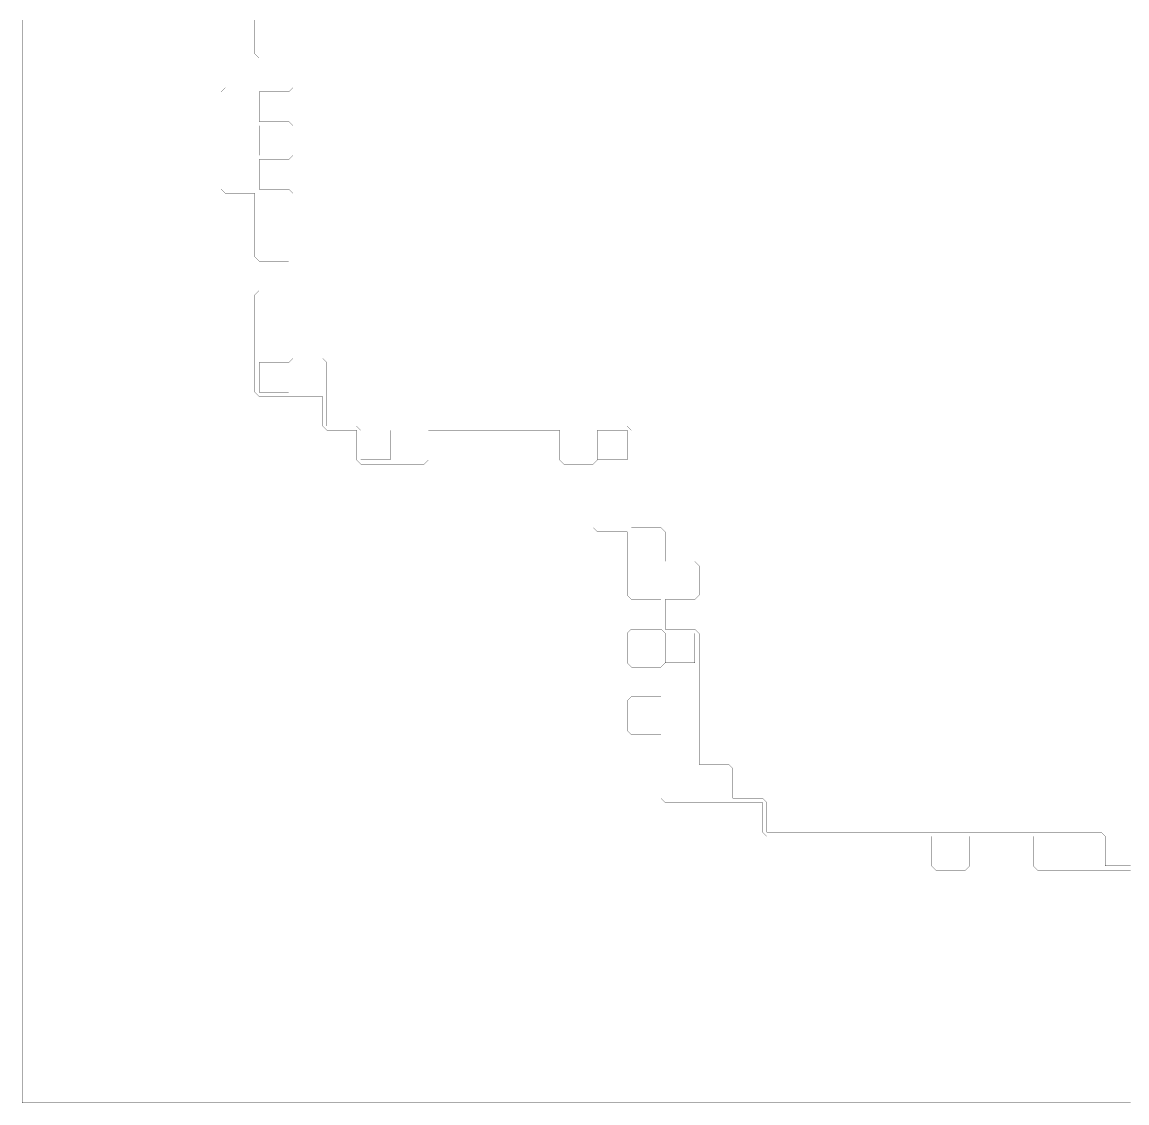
# Model space of a CAD drawing. Header units: metres. Extents: x 0 to 4990, y -4990 to 0.
# Drawn here: x 0 to 2550, y -4990 to -2495 of the extents above; entities that cross this region are included whole.
import ezdxf

# ---------------------------------------------------------------- set-up
doc = ezdxf.new("R2010")
doc.units = ezdxf.units.M
doc.layers.add('conductor', color=1, linetype='Continuous')
doc.layers.add('substrate', color=5, linetype='Continuous')

msp = doc.modelspace()

# ---------------------------------------------------------------- linework, layer by layer
at = {"layer": 'conductor', "const_width": 0.5}
msp.add_lwpolyline([(625, -2490.234375), (625, -2500), (625, -2509.765625), (625, -2519.53125), (625, -2529.296875), (625, -2539.0625), (625, -2548.828125), (625, -2558.59375), (625, -2568.359375), (625, -2578.125), (625, -2587.890625), (625, -2597.65625), (625, -2607.421875), (625, -2617.1875), (625, -2626.953125), (625, -2636.71875), (625, -2646.484375), (615.234375, -2656.25), (605.46875, -2656.25), (595.703125, -2656.25), (585.9375, -2656.25), (576.171875, -2656.25), (566.40625, -2656.25), (556.640625, -2656.25), (546.875, -2656.25), (546.875, -2666.015625), (546.875, -2675.78125), (546.875, -2685.546875), (546.875, -2695.3125), (546.875, -2705.078125), (546.875, -2714.84375), (546.875, -2724.609375), (556.640625, -2724.609375), (566.40625, -2724.609375), (576.171875, -2724.609375), (585.9375, -2724.609375), (595.703125, -2724.609375), (605.46875, -2724.609375), (615.234375, -2724.609375), (625, -2734.375), (625, -2744.140625), (625, -2753.90625), (625, -2763.671875), (625, -2773.4375), (625, -2783.203125), (625, -2792.96875), (625, -2802.734375), (615.234375, -2812.5), (605.46875, -2812.5), (595.703125, -2812.5), (585.9375, -2812.5), (576.171875, -2812.5), (566.40625, -2812.5), (556.640625, -2812.5), (546.875, -2812.5), (546.875, -2822.265625), (546.875, -2832.03125), (546.875, -2841.796875), (546.875, -2851.5625), (546.875, -2861.328125), (546.875, -2871.09375), (546.875, -2880.859375), (556.640625, -2880.859375), (566.40625, -2880.859375), (576.171875, -2880.859375), (585.9375, -2880.859375), (595.703125, -2880.859375), (605.46875, -2880.859375), (615.234375, -2880.859375), (625, -2890.625), (625, -2900.390625), (625, -2910.15625), (625, -2919.921875), (625, -2929.6875), (625, -2939.453125), (625, -2949.21875), (625, -2958.984375), (625, -2968.75), (625, -2978.515625), (625, -2988.28125), (625, -2998.046875), (625, -3007.8125), (625, -3017.578125), (625, -3027.34375), (625, -3037.109375), (625, -3046.875), (625, -3056.640625), (625, -3066.40625), (625, -3076.171875), (625, -3085.9375), (625, -3095.703125), (625, -3105.46875), (625, -3115.234375), (625, -3125), (625, -3134.765625), (625, -3144.53125), (625, -3154.296875), (625, -3164.0625), (625, -3173.828125), (625, -3183.59375), (625, -3193.359375), (625, -3203.125), (625, -3212.890625), (625, -3222.65625), (625, -3232.421875), (625, -3242.1875), (625, -3251.953125), (625, -3261.71875), (625, -3271.484375), (615.234375, -3281.25), (605.46875, -3281.25), (595.703125, -3281.25), (585.9375, -3281.25), (576.171875, -3281.25), (566.40625, -3281.25), (556.640625, -3281.25), (546.875, -3281.25), (546.875, -3291.015625), (546.875, -3300.78125), (546.875, -3310.546875), (546.875, -3320.3125), (546.875, -3330.078125), (546.875, -3339.84375), (546.875, -3349.609375), (556.640625, -3349.609375), (566.40625, -3349.609375), (576.171875, -3349.609375), (585.9375, -3349.609375), (595.703125, -3349.609375), (605.46875, -3349.609375), (615.234375, -3349.609375), (615.234375, -3339.84375), (615.234375, -3330.078125), (615.234375, -3320.3125), (615.234375, -3310.546875), (615.234375, -3300.78125), (615.234375, -3291.015625), (615.234375, -3281.25), (625, -3271.484375), (634.765625, -3271.484375), (644.53125, -3271.484375), (654.296875, -3271.484375), (664.0625, -3271.484375), (673.828125, -3271.484375), (683.59375, -3271.484375), (693.359375, -3271.484375), (703.125, -3281.25), (703.125, -3291.015625), (703.125, -3300.78125), (703.125, -3310.546875), (703.125, -3320.3125), (703.125, -3330.078125), (703.125, -3339.84375), (703.125, -3349.609375), (703.125, -3359.375), (703.125, -3369.140625), (703.125, -3378.90625), (703.125, -3388.671875), (703.125, -3398.4375), (703.125, -3408.203125), (703.125, -3417.96875), (703.125, -3427.734375), (712.890625, -3427.734375), (722.65625, -3427.734375), (732.421875, -3427.734375), (742.1875, -3427.734375), (751.953125, -3427.734375), (761.71875, -3427.734375), (771.484375, -3427.734375), (781.25, -3437.5), (781.25, -3447.265625), (781.25, -3457.03125), (781.25, -3466.796875), (781.25, -3476.5625), (781.25, -3486.328125), (781.25, -3496.09375), (781.25, -3505.859375), (791.015625, -3505.859375), (800.78125, -3505.859375), (810.546875, -3505.859375), (820.3125, -3505.859375), (830.078125, -3505.859375), (839.84375, -3505.859375), (849.609375, -3505.859375), (849.609375, -3496.09375), (849.609375, -3486.328125), (849.609375, -3476.5625), (849.609375, -3466.796875), (849.609375, -3457.03125), (849.609375, -3447.265625), (849.609375, -3437.5), (859.375, -3427.734375), (869.140625, -3427.734375), (878.90625, -3427.734375), (888.671875, -3427.734375), (898.4375, -3427.734375), (908.203125, -3427.734375), (917.96875, -3427.734375), (927.734375, -3427.734375), (937.5, -3427.734375), (947.265625, -3427.734375), (957.03125, -3427.734375), (966.796875, -3427.734375), (976.5625, -3427.734375), (986.328125, -3427.734375), (996.09375, -3427.734375), (1005.859375, -3427.734375), (1015.625, -3427.734375), (1025.390625, -3427.734375), (1035.15625, -3427.734375), (1044.921875, -3427.734375), (1054.6875, -3427.734375), (1064.453125, -3427.734375), (1074.21875, -3427.734375), (1083.984375, -3427.734375), (1093.75, -3427.734375), (1103.515625, -3427.734375), (1113.28125, -3427.734375), (1123.046875, -3427.734375), (1132.8125, -3427.734375), (1142.578125, -3427.734375), (1152.34375, -3427.734375), (1162.109375, -3427.734375), (1171.875, -3427.734375), (1181.640625, -3427.734375), (1191.40625, -3427.734375), (1201.171875, -3427.734375), (1210.9375, -3427.734375), (1220.703125, -3427.734375), (1230.46875, -3427.734375), (1240.234375, -3427.734375), (1250, -3427.734375), (1259.765625, -3427.734375), (1269.53125, -3427.734375), (1279.296875, -3427.734375), (1289.0625, -3427.734375), (1298.828125, -3427.734375), (1308.59375, -3427.734375), (1318.359375, -3427.734375), (1328.125, -3427.734375), (1337.890625, -3427.734375), (1347.65625, -3427.734375), (1357.421875, -3427.734375), (1367.1875, -3427.734375), (1376.953125, -3427.734375), (1386.71875, -3427.734375), (1396.484375, -3427.734375), (1406.25, -3437.5), (1406.25, -3447.265625), (1406.25, -3457.03125), (1406.25, -3466.796875), (1406.25, -3476.5625), (1406.25, -3486.328125), (1406.25, -3496.09375), (1406.25, -3505.859375), (1406.25, -3515.625), (1406.25, -3525.390625), (1406.25, -3535.15625), (1406.25, -3544.921875), (1406.25, -3554.6875), (1406.25, -3564.453125), (1406.25, -3574.21875), (1406.25, -3583.984375), (1406.25, -3593.75), (1406.25, -3603.515625), (1406.25, -3613.28125), (1406.25, -3623.046875), (1406.25, -3632.8125), (1406.25, -3642.578125), (1406.25, -3652.34375), (1406.25, -3662.109375), (1416.015625, -3662.109375), (1425.78125, -3662.109375), (1435.546875, -3662.109375), (1445.3125, -3662.109375), (1455.078125, -3662.109375), (1464.84375, -3662.109375), (1474.609375, -3662.109375), (1484.375, -3671.875), (1484.375, -3681.640625), (1484.375, -3691.40625), (1484.375, -3701.171875), (1484.375, -3710.9375), (1484.375, -3720.703125), (1484.375, -3730.46875), (1484.375, -3740.234375), (1494.140625, -3740.234375), (1503.90625, -3740.234375), (1513.671875, -3740.234375), (1523.4375, -3740.234375), (1533.203125, -3740.234375), (1542.96875, -3740.234375), (1552.734375, -3740.234375), (1562.5, -3750), (1562.5, -3759.765625), (1562.5, -3769.53125), (1562.5, -3779.296875), (1562.5, -3789.0625), (1562.5, -3798.828125), (1562.5, -3808.59375), (1562.5, -3818.359375), (1552.734375, -3828.125), (1542.96875, -3828.125), (1533.203125, -3828.125), (1523.4375, -3828.125), (1513.671875, -3828.125), (1503.90625, -3828.125), (1494.140625, -3828.125), (1484.375, -3828.125), (1484.375, -3837.890625), (1484.375, -3847.65625), (1484.375, -3857.421875), (1484.375, -3867.1875), (1484.375, -3876.953125), (1484.375, -3886.71875), (1484.375, -3896.484375), (1494.140625, -3896.484375), (1503.90625, -3896.484375), (1513.671875, -3896.484375), (1523.4375, -3896.484375), (1533.203125, -3896.484375), (1542.96875, -3896.484375), (1552.734375, -3896.484375), (1562.5, -3906.25), (1562.5, -3916.015625), (1562.5, -3925.78125), (1562.5, -3935.546875), (1562.5, -3945.3125), (1562.5, -3955.078125), (1562.5, -3964.84375), (1562.5, -3974.609375), (1562.5, -3984.375), (1562.5, -3994.140625), (1562.5, -4003.90625), (1562.5, -4013.671875), (1562.5, -4023.4375), (1562.5, -4033.203125), (1562.5, -4042.96875), (1562.5, -4052.734375), (1562.5, -4062.5), (1562.5, -4072.265625), (1562.5, -4082.03125), (1562.5, -4091.796875), (1562.5, -4101.5625), (1562.5, -4111.328125), (1562.5, -4121.09375), (1562.5, -4130.859375), (1562.5, -4140.625), (1562.5, -4150.390625), (1562.5, -4160.15625), (1562.5, -4169.921875), (1562.5, -4179.6875), (1562.5, -4189.453125), (1562.5, -4199.21875), (1562.5, -4208.984375), (1572.265625, -4208.984375), (1582.03125, -4208.984375), (1591.796875, -4208.984375), (1601.5625, -4208.984375), (1611.328125, -4208.984375), (1621.09375, -4208.984375), (1630.859375, -4208.984375), (1640.625, -4218.75), (1640.625, -4228.515625), (1640.625, -4238.28125), (1640.625, -4248.046875), (1640.625, -4257.8125), (1640.625, -4267.578125), (1640.625, -4277.34375), (1640.625, -4287.109375), (1650.390625, -4287.109375), (1660.15625, -4287.109375), (1669.921875, -4287.109375), (1679.6875, -4287.109375), (1689.453125, -4287.109375), (1699.21875, -4287.109375), (1708.984375, -4287.109375), (1718.75, -4296.875), (1718.75, -4306.640625), (1718.75, -4316.40625), (1718.75, -4326.171875), (1718.75, -4335.9375), (1718.75, -4345.703125), (1718.75, -4355.46875), (1718.75, -4365.234375), (1728.515625, -4365.234375), (1738.28125, -4365.234375), (1748.046875, -4365.234375), (1757.8125, -4365.234375), (1767.578125, -4365.234375), (1777.34375, -4365.234375), (1787.109375, -4365.234375), (1796.875, -4365.234375), (1806.640625, -4365.234375), (1816.40625, -4365.234375), (1826.171875, -4365.234375), (1835.9375, -4365.234375), (1845.703125, -4365.234375), (1855.46875, -4365.234375), (1865.234375, -4365.234375), (1875, -4365.234375), (1884.765625, -4365.234375), (1894.53125, -4365.234375), (1904.296875, -4365.234375), (1914.0625, -4365.234375), (1923.828125, -4365.234375), (1933.59375, -4365.234375), (1943.359375, -4365.234375), (1953.125, -4365.234375), (1962.890625, -4365.234375), (1972.65625, -4365.234375), (1982.421875, -4365.234375), (1992.1875, -4365.234375), (2001.953125, -4365.234375), (2011.71875, -4365.234375), (2021.484375, -4365.234375), (2031.25, -4365.234375), (2041.015625, -4365.234375), (2050.78125, -4365.234375), (2060.546875, -4365.234375), (2070.3125, -4365.234375), (2080.078125, -4365.234375), (2089.84375, -4365.234375), (2099.609375, -4365.234375), (2109.375, -4365.234375), (2119.140625, -4365.234375), (2128.90625, -4365.234375), (2138.671875, -4365.234375), (2148.4375, -4365.234375), (2158.203125, -4365.234375), (2167.96875, -4365.234375), (2177.734375, -4365.234375), (2187.5, -4365.234375), (2197.265625, -4365.234375), (2207.03125, -4365.234375), (2216.796875, -4365.234375), (2226.5625, -4365.234375), (2236.328125, -4365.234375), (2246.09375, -4365.234375), (2255.859375, -4365.234375), (2265.625, -4365.234375), (2275.390625, -4365.234375), (2285.15625, -4365.234375), (2294.921875, -4365.234375), (2304.6875, -4365.234375), (2314.453125, -4365.234375), (2324.21875, -4365.234375), (2333.984375, -4365.234375), (2343.75, -4365.234375), (2353.515625, -4365.234375), (2363.28125, -4365.234375), (2373.046875, -4365.234375), (2382.8125, -4365.234375), (2392.578125, -4365.234375), (2402.34375, -4365.234375), (2412.109375, -4365.234375), (2421.875, -4365.234375), (2431.640625, -4365.234375), (2441.40625, -4365.234375), (2451.171875, -4365.234375), (2460.9375, -4365.234375), (2470.703125, -4365.234375), (2480.46875, -4365.234375), (2490.234375, -4365.234375), (2500, -4375), (2500, -4384.765625), (2500, -4394.53125), (2500, -4404.296875), (2500, -4414.0625), (2500, -4423.828125), (2500, -4433.59375), (2500, -4443.359375), (2509.765625, -4443.359375), (2519.53125, -4443.359375), (2529.296875, -4443.359375), (2539.0625, -4443.359375), (2548.828125, -4443.359375), (2558.59375, -4443.359375)], dxfattribs=at)
at = {"layer": 'substrate', "const_width": 0.5}
for points in [[(0, -2490.234375), (0, -2500), (0, -2509.765625), (0, -2519.53125), (0, -2529.296875), (0, -2539.0625), (0, -2548.828125), (0, -2558.59375), (0, -2568.359375), (0, -2578.125), (0, -2587.890625), (0, -2597.65625), (0, -2607.421875), (0, -2617.1875), (0, -2626.953125), (0, -2636.71875), (0, -2646.484375), (0, -2656.25), (0, -2666.015625), (0, -2675.78125), (0, -2685.546875), (0, -2695.3125), (0, -2705.078125), (0, -2714.84375), (0, -2724.609375), (0, -2734.375), (0, -2744.140625), (0, -2753.90625), (0, -2763.671875), (0, -2773.4375), (0, -2783.203125), (0, -2792.96875), (0, -2802.734375), (0, -2812.5), (0, -2822.265625), (0, -2832.03125), (0, -2841.796875), (0, -2851.5625), (0, -2861.328125), (0, -2871.09375), (0, -2880.859375), (0, -2890.625), (0, -2900.390625), (0, -2910.15625), (0, -2919.921875), (0, -2929.6875), (0, -2939.453125), (0, -2949.21875), (0, -2958.984375), (0, -2968.75), (0, -2978.515625), (0, -2988.28125), (0, -2998.046875), (0, -3007.8125), (0, -3017.578125), (0, -3027.34375), (0, -3037.109375), (0, -3046.875), (0, -3056.640625), (0, -3066.40625), (0, -3076.171875), (0, -3085.9375), (0, -3095.703125), (0, -3105.46875), (0, -3115.234375), (0, -3125), (0, -3134.765625), (0, -3144.53125), (0, -3154.296875), (0, -3164.0625), (0, -3173.828125), (0, -3183.59375), (0, -3193.359375), (0, -3203.125), (0, -3212.890625), (0, -3222.65625), (0, -3232.421875), (0, -3242.1875), (0, -3251.953125), (0, -3261.71875), (0, -3271.484375), (0, -3281.25), (0, -3291.015625), (0, -3300.78125), (0, -3310.546875), (0, -3320.3125), (0, -3330.078125), (0, -3339.84375), (0, -3349.609375), (0, -3359.375), (0, -3369.140625), (0, -3378.90625), (0, -3388.671875), (0, -3398.4375), (0, -3408.203125), (0, -3417.96875), (0, -3427.734375), (0, -3437.5), (0, -3447.265625), (0, -3457.03125), (0, -3466.796875), (0, -3476.5625), (0, -3486.328125), (0, -3496.09375), (0, -3505.859375), (0, -3515.625), (0, -3525.390625), (0, -3535.15625), (0, -3544.921875), (0, -3554.6875), (0, -3564.453125), (0, -3574.21875), (0, -3583.984375), (0, -3593.75), (0, -3603.515625), (0, -3613.28125), (0, -3623.046875), (0, -3632.8125), (0, -3642.578125), (0, -3652.34375), (0, -3662.109375), (0, -3671.875), (0, -3681.640625), (0, -3691.40625), (0, -3701.171875), (0, -3710.9375), (0, -3720.703125), (0, -3730.46875), (0, -3740.234375), (0, -3750), (0, -3759.765625), (0, -3769.53125), (0, -3779.296875), (0, -3789.0625), (0, -3798.828125), (0, -3808.59375), (0, -3818.359375), (0, -3828.125), (0, -3837.890625), (0, -3847.65625), (0, -3857.421875), (0, -3867.1875), (0, -3876.953125), (0, -3886.71875), (0, -3896.484375), (0, -3906.25), (0, -3916.015625), (0, -3925.78125), (0, -3935.546875), (0, -3945.3125), (0, -3955.078125), (0, -3964.84375), (0, -3974.609375), (0, -3984.375), (0, -3994.140625), (0, -4003.90625), (0, -4013.671875), (0, -4023.4375), (0, -4033.203125), (0, -4042.96875), (0, -4052.734375), (0, -4062.5), (0, -4072.265625), (0, -4082.03125), (0, -4091.796875), (0, -4101.5625), (0, -4111.328125), (0, -4121.09375), (0, -4130.859375), (0, -4140.625), (0, -4150.390625), (0, -4160.15625), (0, -4169.921875), (0, -4179.6875), (0, -4189.453125), (0, -4199.21875), (0, -4208.984375), (0, -4218.75), (0, -4228.515625), (0, -4238.28125), (0, -4248.046875), (0, -4257.8125), (0, -4267.578125), (0, -4277.34375), (0, -4287.109375), (0, -4296.875), (0, -4306.640625), (0, -4316.40625), (0, -4326.171875), (0, -4335.9375), (0, -4345.703125), (0, -4355.46875), (0, -4365.234375), (0, -4375), (0, -4384.765625), (0, -4394.53125), (0, -4404.296875), (0, -4414.0625), (0, -4423.828125), (0, -4433.59375), (0, -4443.359375), (0, -4453.125), (0, -4462.890625), (0, -4472.65625), (0, -4482.421875), (0, -4492.1875), (0, -4501.953125), (0, -4511.71875), (0, -4521.484375), (0, -4531.25), (0, -4541.015625), (0, -4550.78125), (0, -4560.546875), (0, -4570.3125), (0, -4580.078125), (0, -4589.84375), (0, -4599.609375), (0, -4609.375), (0, -4619.140625), (0, -4628.90625), (0, -4638.671875), (0, -4648.4375), (0, -4658.203125), (0, -4667.96875), (0, -4677.734375), (0, -4687.5), (0, -4697.265625), (0, -4707.03125), (0, -4716.796875), (0, -4726.5625), (0, -4736.328125), (0, -4746.09375), (0, -4755.859375), (0, -4765.625), (0, -4775.390625), (0, -4785.15625), (0, -4794.921875), (0, -4804.6875), (0, -4814.453125), (0, -4824.21875), (0, -4833.984375), (0, -4843.75), (0, -4853.515625), (0, -4863.28125), (0, -4873.046875), (0, -4882.8125), (0, -4892.578125), (0, -4902.34375), (0, -4912.109375), (0, -4921.875), (0, -4931.640625), (0, -4941.40625), (0, -4951.171875), (0, -4960.9375), (0, -4970.703125), (0, -4980.46875), (0, -4990.234375), (9.765625, -4990.234375), (19.53125, -4990.234375), (29.296875, -4990.234375), (39.0625, -4990.234375), (48.828125, -4990.234375), (58.59375, -4990.234375), (68.359375, -4990.234375), (78.125, -4990.234375), (87.890625, -4990.234375), (97.65625, -4990.234375), (107.421875, -4990.234375), (117.1875, -4990.234375), (126.953125, -4990.234375), (136.71875, -4990.234375), (146.484375, -4990.234375), (156.25, -4990.234375), (166.015625, -4990.234375), (175.78125, -4990.234375), (185.546875, -4990.234375), (195.3125, -4990.234375), (205.078125, -4990.234375), (214.84375, -4990.234375), (224.609375, -4990.234375), (234.375, -4990.234375), (244.140625, -4990.234375), (253.90625, -4990.234375), (263.671875, -4990.234375), (273.4375, -4990.234375), (283.203125, -4990.234375), (292.96875, -4990.234375), (302.734375, -4990.234375), (312.5, -4990.234375), (322.265625, -4990.234375), (332.03125, -4990.234375), (341.796875, -4990.234375), (351.5625, -4990.234375), (361.328125, -4990.234375), (371.09375, -4990.234375), (380.859375, -4990.234375), (390.625, -4990.234375), (400.390625, -4990.234375), (410.15625, -4990.234375), (419.921875, -4990.234375), (429.6875, -4990.234375), (439.453125, -4990.234375), (449.21875, -4990.234375), (458.984375, -4990.234375), (468.75, -4990.234375), (478.515625, -4990.234375), (488.28125, -4990.234375), (498.046875, -4990.234375), (507.8125, -4990.234375), (517.578125, -4990.234375), (527.34375, -4990.234375), (537.109375, -4990.234375), (546.875, -4990.234375), (556.640625, -4990.234375), (566.40625, -4990.234375), (576.171875, -4990.234375), (585.9375, -4990.234375), (595.703125, -4990.234375), (605.46875, -4990.234375), (615.234375, -4990.234375), (625, -4990.234375), (634.765625, -4990.234375), (644.53125, -4990.234375), (654.296875, -4990.234375), (664.0625, -4990.234375), (673.828125, -4990.234375), (683.59375, -4990.234375), (693.359375, -4990.234375), (703.125, -4990.234375), (712.890625, -4990.234375), (722.65625, -4990.234375), (732.421875, -4990.234375), (742.1875, -4990.234375), (751.953125, -4990.234375), (761.71875, -4990.234375), (771.484375, -4990.234375), (781.25, -4990.234375), (791.015625, -4990.234375), (800.78125, -4990.234375), (810.546875, -4990.234375), (820.3125, -4990.234375), (830.078125, -4990.234375), (839.84375, -4990.234375), (849.609375, -4990.234375), (859.375, -4990.234375), (869.140625, -4990.234375), (878.90625, -4990.234375), (888.671875, -4990.234375), (898.4375, -4990.234375), (908.203125, -4990.234375), (917.96875, -4990.234375), (927.734375, -4990.234375), (937.5, -4990.234375), (947.265625, -4990.234375), (957.03125, -4990.234375), (966.796875, -4990.234375), (976.5625, -4990.234375), (986.328125, -4990.234375), (996.09375, -4990.234375), (1005.859375, -4990.234375), (1015.625, -4990.234375), (1025.390625, -4990.234375), (1035.15625, -4990.234375), (1044.921875, -4990.234375), (1054.6875, -4990.234375), (1064.453125, -4990.234375), (1074.21875, -4990.234375), (1083.984375, -4990.234375), (1093.75, -4990.234375), (1103.515625, -4990.234375), (1113.28125, -4990.234375), (1123.046875, -4990.234375), (1132.8125, -4990.234375), (1142.578125, -4990.234375), (1152.34375, -4990.234375), (1162.109375, -4990.234375), (1171.875, -4990.234375), (1181.640625, -4990.234375), (1191.40625, -4990.234375), (1201.171875, -4990.234375), (1210.9375, -4990.234375), (1220.703125, -4990.234375), (1230.46875, -4990.234375), (1240.234375, -4990.234375), (1250, -4990.234375), (1259.765625, -4990.234375), (1269.53125, -4990.234375), (1279.296875, -4990.234375), (1289.0625, -4990.234375), (1298.828125, -4990.234375), (1308.59375, -4990.234375), (1318.359375, -4990.234375), (1328.125, -4990.234375), (1337.890625, -4990.234375), (1347.65625, -4990.234375), (1357.421875, -4990.234375), (1367.1875, -4990.234375), (1376.953125, -4990.234375), (1386.71875, -4990.234375), (1396.484375, -4990.234375), (1406.25, -4990.234375), (1416.015625, -4990.234375), (1425.78125, -4990.234375), (1435.546875, -4990.234375), (1445.3125, -4990.234375), (1455.078125, -4990.234375), (1464.84375, -4990.234375), (1474.609375, -4990.234375), (1484.375, -4990.234375), (1494.140625, -4990.234375), (1503.90625, -4990.234375), (1513.671875, -4990.234375), (1523.4375, -4990.234375), (1533.203125, -4990.234375), (1542.96875, -4990.234375), (1552.734375, -4990.234375), (1562.5, -4990.234375), (1572.265625, -4990.234375), (1582.03125, -4990.234375), (1591.796875, -4990.234375), (1601.5625, -4990.234375), (1611.328125, -4990.234375), (1621.09375, -4990.234375), (1630.859375, -4990.234375), (1640.625, -4990.234375), (1650.390625, -4990.234375), (1660.15625, -4990.234375), (1669.921875, -4990.234375), (1679.6875, -4990.234375), (1689.453125, -4990.234375), (1699.21875, -4990.234375), (1708.984375, -4990.234375), (1718.75, -4990.234375), (1728.515625, -4990.234375), (1738.28125, -4990.234375), (1748.046875, -4990.234375), (1757.8125, -4990.234375), (1767.578125, -4990.234375), (1777.34375, -4990.234375), (1787.109375, -4990.234375), (1796.875, -4990.234375), (1806.640625, -4990.234375), (1816.40625, -4990.234375), (1826.171875, -4990.234375), (1835.9375, -4990.234375), (1845.703125, -4990.234375), (1855.46875, -4990.234375), (1865.234375, -4990.234375), (1875, -4990.234375), (1884.765625, -4990.234375), (1894.53125, -4990.234375), (1904.296875, -4990.234375), (1914.0625, -4990.234375), (1923.828125, -4990.234375), (1933.59375, -4990.234375), (1943.359375, -4990.234375), (1953.125, -4990.234375), (1962.890625, -4990.234375), (1972.65625, -4990.234375), (1982.421875, -4990.234375), (1992.1875, -4990.234375), (2001.953125, -4990.234375), (2011.71875, -4990.234375), (2021.484375, -4990.234375), (2031.25, -4990.234375), (2041.015625, -4990.234375), (2050.78125, -4990.234375), (2060.546875, -4990.234375), (2070.3125, -4990.234375), (2080.078125, -4990.234375), (2089.84375, -4990.234375), (2099.609375, -4990.234375), (2109.375, -4990.234375), (2119.140625, -4990.234375), (2128.90625, -4990.234375), (2138.671875, -4990.234375), (2148.4375, -4990.234375), (2158.203125, -4990.234375), (2167.96875, -4990.234375), (2177.734375, -4990.234375), (2187.5, -4990.234375), (2197.265625, -4990.234375), (2207.03125, -4990.234375), (2216.796875, -4990.234375), (2226.5625, -4990.234375), (2236.328125, -4990.234375), (2246.09375, -4990.234375), (2255.859375, -4990.234375), (2265.625, -4990.234375), (2275.390625, -4990.234375), (2285.15625, -4990.234375), (2294.921875, -4990.234375), (2304.6875, -4990.234375), (2314.453125, -4990.234375), (2324.21875, -4990.234375), (2333.984375, -4990.234375), (2343.75, -4990.234375), (2353.515625, -4990.234375), (2363.28125, -4990.234375), (2373.046875, -4990.234375), (2382.8125, -4990.234375), (2392.578125, -4990.234375), (2402.34375, -4990.234375), (2412.109375, -4990.234375), (2421.875, -4990.234375), (2431.640625, -4990.234375), (2441.40625, -4990.234375), (2451.171875, -4990.234375), (2460.9375, -4990.234375), (2470.703125, -4990.234375), (2480.46875, -4990.234375), (2490.234375, -4990.234375), (2500, -4990.234375), (2509.765625, -4990.234375), (2519.53125, -4990.234375), (2529.296875, -4990.234375), (2539.0625, -4990.234375), (2548.828125, -4990.234375), (2558.59375, -4990.234375)], [(2558.59375, -4453.125), (2548.828125, -4453.125), (2539.0625, -4453.125), (2529.296875, -4453.125), (2519.53125, -4453.125), (2509.765625, -4453.125), (2500, -4453.125), (2490.234375, -4453.125), (2480.46875, -4453.125), (2470.703125, -4453.125), (2460.9375, -4453.125), (2451.171875, -4453.125), (2441.40625, -4453.125), (2431.640625, -4453.125), (2421.875, -4453.125), (2412.109375, -4453.125), (2402.34375, -4453.125), (2392.578125, -4453.125), (2382.8125, -4453.125), (2373.046875, -4453.125), (2363.28125, -4453.125), (2353.515625, -4453.125), (2343.75, -4453.125), (2333.984375, -4443.359375), (2333.984375, -4433.59375), (2333.984375, -4423.828125), (2333.984375, -4414.0625), (2333.984375, -4404.296875), (2333.984375, -4394.53125), (2333.984375, -4384.765625), (2333.984375, -4375), (2324.21875, -4375), (2314.453125, -4375), (2304.6875, -4375), (2294.921875, -4375), (2285.15625, -4375), (2275.390625, -4375), (2265.625, -4375), (2255.859375, -4375), (2246.09375, -4375), (2236.328125, -4375), (2226.5625, -4375), (2216.796875, -4375), (2207.03125, -4375), (2197.265625, -4375), (2187.5, -4375), (2187.5, -4384.765625), (2187.5, -4394.53125), (2187.5, -4404.296875), (2187.5, -4414.0625), (2187.5, -4423.828125), (2187.5, -4433.59375), (2187.5, -4443.359375), (2177.734375, -4453.125), (2167.96875, -4453.125), (2158.203125, -4453.125), (2148.4375, -4453.125), (2138.671875, -4453.125), (2128.90625, -4453.125), (2119.140625, -4453.125), (2109.375, -4453.125), (2099.609375, -4443.359375), (2099.609375, -4433.59375), (2099.609375, -4423.828125), (2099.609375, -4414.0625), (2099.609375, -4404.296875), (2099.609375, -4394.53125), (2099.609375, -4384.765625), (2099.609375, -4375), (2089.84375, -4375), (2080.078125, -4375), (2070.3125, -4375), (2060.546875, -4375), (2050.78125, -4375), (2041.015625, -4375), (2031.25, -4375), (2021.484375, -4375), (2011.71875, -4375), (2001.953125, -4375), (1992.1875, -4375), (1982.421875, -4375), (1972.65625, -4375), (1962.890625, -4375), (1953.125, -4375), (1943.359375, -4375), (1933.59375, -4375), (1923.828125, -4375), (1914.0625, -4375), (1904.296875, -4375), (1894.53125, -4375), (1884.765625, -4375), (1875, -4375), (1865.234375, -4375), (1855.46875, -4375), (1845.703125, -4375), (1835.9375, -4375), (1826.171875, -4375), (1816.40625, -4375), (1806.640625, -4375), (1796.875, -4375), (1787.109375, -4375), (1777.34375, -4375), (1767.578125, -4375), (1757.8125, -4375), (1748.046875, -4375), (1738.28125, -4375), (1728.515625, -4375), (1718.75, -4375), (1708.984375, -4365.234375), (1708.984375, -4355.46875), (1708.984375, -4345.703125), (1708.984375, -4335.9375), (1708.984375, -4326.171875), (1708.984375, -4316.40625), (1708.984375, -4306.640625), (1708.984375, -4296.875), (1699.21875, -4296.875), (1689.453125, -4296.875), (1679.6875, -4296.875), (1669.921875, -4296.875), (1660.15625, -4296.875), (1650.390625, -4296.875), (1640.625, -4296.875), (1630.859375, -4296.875), (1621.09375, -4296.875), (1611.328125, -4296.875), (1601.5625, -4296.875), (1591.796875, -4296.875), (1582.03125, -4296.875), (1572.265625, -4296.875), (1562.5, -4296.875), (1552.734375, -4296.875), (1542.96875, -4296.875), (1533.203125, -4296.875), (1523.4375, -4296.875), (1513.671875, -4296.875), (1503.90625, -4296.875), (1494.140625, -4296.875), (1484.375, -4296.875), (1474.609375, -4287.109375), (1474.609375, -4277.34375), (1474.609375, -4267.578125), (1474.609375, -4257.8125), (1474.609375, -4248.046875), (1474.609375, -4238.28125), (1474.609375, -4228.515625), (1474.609375, -4218.75), (1474.609375, -4208.984375), (1474.609375, -4199.21875), (1474.609375, -4189.453125), (1474.609375, -4179.6875), (1474.609375, -4169.921875), (1474.609375, -4160.15625), (1474.609375, -4150.390625), (1474.609375, -4140.625), (1464.84375, -4140.625), (1455.078125, -4140.625), (1445.3125, -4140.625), (1435.546875, -4140.625), (1425.78125, -4140.625), (1416.015625, -4140.625), (1406.25, -4140.625), (1396.484375, -4130.859375), (1396.484375, -4121.09375), (1396.484375, -4111.328125), (1396.484375, -4101.5625), (1396.484375, -4091.796875), (1396.484375, -4082.03125), (1396.484375, -4072.265625), (1396.484375, -4062.5), (1406.25, -4052.734375), (1416.015625, -4052.734375), (1425.78125, -4052.734375), (1435.546875, -4052.734375), (1445.3125, -4052.734375), (1455.078125, -4052.734375), (1464.84375, -4052.734375), (1474.609375, -4052.734375), (1474.609375, -4042.96875), (1474.609375, -4033.203125), (1474.609375, -4023.4375), (1474.609375, -4013.671875), (1474.609375, -4003.90625), (1474.609375, -3994.140625), (1474.609375, -3984.375), (1484.375, -3974.609375), (1494.140625, -3974.609375), (1503.90625, -3974.609375), (1513.671875, -3974.609375), (1523.4375, -3974.609375), (1533.203125, -3974.609375), (1542.96875, -3974.609375), (1552.734375, -3974.609375), (1552.734375, -3964.84375), (1552.734375, -3955.078125), (1552.734375, -3945.3125), (1552.734375, -3935.546875), (1552.734375, -3925.78125), (1552.734375, -3916.015625), (1552.734375, -3906.25), (1542.96875, -3906.25), (1533.203125, -3906.25), (1523.4375, -3906.25), (1513.671875, -3906.25), (1503.90625, -3906.25), (1494.140625, -3906.25), (1484.375, -3906.25), (1474.609375, -3896.484375), (1474.609375, -3886.71875), (1474.609375, -3876.953125), (1474.609375, -3867.1875), (1474.609375, -3857.421875), (1474.609375, -3847.65625), (1474.609375, -3837.890625), (1474.609375, -3828.125), (1464.84375, -3828.125), (1455.078125, -3828.125), (1445.3125, -3828.125), (1435.546875, -3828.125), (1425.78125, -3828.125), (1416.015625, -3828.125), (1406.25, -3828.125), (1396.484375, -3818.359375), (1396.484375, -3808.59375), (1396.484375, -3798.828125), (1396.484375, -3789.0625), (1396.484375, -3779.296875), (1396.484375, -3769.53125), (1396.484375, -3759.765625), (1396.484375, -3750), (1396.484375, -3740.234375), (1396.484375, -3730.46875), (1396.484375, -3720.703125), (1396.484375, -3710.9375), (1396.484375, -3701.171875), (1396.484375, -3691.40625), (1396.484375, -3681.640625), (1396.484375, -3671.875), (1386.71875, -3671.875), (1376.953125, -3671.875), (1367.1875, -3671.875), (1357.421875, -3671.875), (1347.65625, -3671.875), (1337.890625, -3671.875), (1328.125, -3671.875), (1318.359375, -3662.109375), (1318.359375, -3652.34375), (1318.359375, -3642.578125), (1318.359375, -3632.8125), (1318.359375, -3623.046875), (1318.359375, -3613.28125), (1318.359375, -3603.515625), (1318.359375, -3593.75), (1318.359375, -3583.984375), (1318.359375, -3574.21875), (1318.359375, -3564.453125), (1318.359375, -3554.6875), (1318.359375, -3544.921875), (1318.359375, -3535.15625), (1318.359375, -3525.390625), (1318.359375, -3515.625), (1328.125, -3505.859375), (1337.890625, -3505.859375), (1347.65625, -3505.859375), (1357.421875, -3505.859375), (1367.1875, -3505.859375), (1376.953125, -3505.859375), (1386.71875, -3505.859375), (1396.484375, -3505.859375), (1396.484375, -3496.09375), (1396.484375, -3486.328125), (1396.484375, -3476.5625), (1396.484375, -3466.796875), (1396.484375, -3457.03125), (1396.484375, -3447.265625), (1396.484375, -3437.5), (1386.71875, -3437.5), (1376.953125, -3437.5), (1367.1875, -3437.5), (1357.421875, -3437.5), (1347.65625, -3437.5), (1337.890625, -3437.5), (1328.125, -3437.5), (1328.125, -3447.265625), (1328.125, -3457.03125), (1328.125, -3466.796875), (1328.125, -3476.5625), (1328.125, -3486.328125), (1328.125, -3496.09375), (1328.125, -3505.859375), (1318.359375, -3515.625), (1308.59375, -3515.625), (1298.828125, -3515.625), (1289.0625, -3515.625), (1279.296875, -3515.625), (1269.53125, -3515.625), (1259.765625, -3515.625), (1250, -3515.625), (1240.234375, -3505.859375), (1240.234375, -3496.09375), (1240.234375, -3486.328125), (1240.234375, -3476.5625), (1240.234375, -3466.796875), (1240.234375, -3457.03125), (1240.234375, -3447.265625), (1240.234375, -3437.5), (1230.46875, -3437.5), (1220.703125, -3437.5), (1210.9375, -3437.5), (1201.171875, -3437.5), (1191.40625, -3437.5), (1181.640625, -3437.5), (1171.875, -3437.5), (1162.109375, -3437.5), (1152.34375, -3437.5), (1142.578125, -3437.5), (1132.8125, -3437.5), (1123.046875, -3437.5), (1113.28125, -3437.5), (1103.515625, -3437.5), (1093.75, -3437.5), (1083.984375, -3437.5), (1074.21875, -3437.5), (1064.453125, -3437.5), (1054.6875, -3437.5), (1044.921875, -3437.5), (1035.15625, -3437.5), (1025.390625, -3437.5), (1015.625, -3437.5), (1005.859375, -3437.5), (996.09375, -3437.5), (986.328125, -3437.5), (976.5625, -3437.5), (966.796875, -3437.5), (957.03125, -3437.5), (947.265625, -3437.5), (937.5, -3437.5), (937.5, -3447.265625), (937.5, -3457.03125), (937.5, -3466.796875), (937.5, -3476.5625), (937.5, -3486.328125), (937.5, -3496.09375), (937.5, -3505.859375), (927.734375, -3515.625), (917.96875, -3515.625), (908.203125, -3515.625), (898.4375, -3515.625), (888.671875, -3515.625), (878.90625, -3515.625), (869.140625, -3515.625), (859.375, -3515.625), (849.609375, -3515.625), (839.84375, -3515.625), (830.078125, -3515.625), (820.3125, -3515.625), (810.546875, -3515.625), (800.78125, -3515.625), (791.015625, -3515.625), (781.25, -3515.625), (771.484375, -3505.859375), (771.484375, -3496.09375), (771.484375, -3486.328125), (771.484375, -3476.5625), (771.484375, -3466.796875), (771.484375, -3457.03125), (771.484375, -3447.265625), (771.484375, -3437.5), (761.71875, -3437.5), (751.953125, -3437.5), (742.1875, -3437.5), (732.421875, -3437.5), (722.65625, -3437.5), (712.890625, -3437.5), (703.125, -3437.5), (693.359375, -3427.734375), (693.359375, -3417.96875), (693.359375, -3408.203125), (693.359375, -3398.4375), (693.359375, -3388.671875), (693.359375, -3378.90625), (693.359375, -3369.140625), (693.359375, -3359.375), (683.59375, -3359.375), (673.828125, -3359.375), (664.0625, -3359.375), (654.296875, -3359.375), (644.53125, -3359.375), (634.765625, -3359.375), (625, -3359.375), (615.234375, -3359.375), (605.46875, -3359.375), (595.703125, -3359.375), (585.9375, -3359.375), (576.171875, -3359.375), (566.40625, -3359.375), (556.640625, -3359.375), (546.875, -3359.375), (537.109375, -3349.609375), (537.109375, -3339.84375), (537.109375, -3330.078125), (537.109375, -3320.3125), (537.109375, -3310.546875), (537.109375, -3300.78125), (537.109375, -3291.015625), (537.109375, -3281.25), (537.109375, -3271.484375), (537.109375, -3261.71875), (537.109375, -3251.953125), (537.109375, -3242.1875), (537.109375, -3232.421875), (537.109375, -3222.65625), (537.109375, -3212.890625), (537.109375, -3203.125), (537.109375, -3193.359375), (537.109375, -3183.59375), (537.109375, -3173.828125), (537.109375, -3164.0625), (537.109375, -3154.296875), (537.109375, -3144.53125), (537.109375, -3134.765625), (537.109375, -3125), (546.875, -3115.234375), (556.640625, -3115.234375), (566.40625, -3115.234375), (576.171875, -3115.234375), (585.9375, -3115.234375), (595.703125, -3115.234375), (605.46875, -3115.234375), (615.234375, -3115.234375), (615.234375, -3105.46875), (615.234375, -3095.703125), (615.234375, -3085.9375), (615.234375, -3076.171875), (615.234375, -3066.40625), (615.234375, -3056.640625), (615.234375, -3046.875), (605.46875, -3046.875), (595.703125, -3046.875), (585.9375, -3046.875), (576.171875, -3046.875), (566.40625, -3046.875), (556.640625, -3046.875), (546.875, -3046.875), (537.109375, -3037.109375), (537.109375, -3027.34375), (537.109375, -3017.578125), (537.109375, -3007.8125), (537.109375, -2998.046875), (537.109375, -2988.28125), (537.109375, -2978.515625), (537.109375, -2968.75), (537.109375, -2958.984375), (537.109375, -2949.21875), (537.109375, -2939.453125), (537.109375, -2929.6875), (537.109375, -2919.921875), (537.109375, -2910.15625), (537.109375, -2900.390625), (537.109375, -2890.625), (527.34375, -2890.625), (517.578125, -2890.625), (507.8125, -2890.625), (498.046875, -2890.625), (488.28125, -2890.625), (478.515625, -2890.625), (468.75, -2890.625), (458.984375, -2880.859375), (458.984375, -2871.09375), (458.984375, -2861.328125), (458.984375, -2851.5625), (458.984375, -2841.796875), (458.984375, -2832.03125), (458.984375, -2822.265625), (458.984375, -2812.5), (458.984375, -2802.734375), (458.984375, -2792.96875), (458.984375, -2783.203125), (458.984375, -2773.4375), (458.984375, -2763.671875), (458.984375, -2753.90625), (458.984375, -2744.140625), (458.984375, -2734.375), (458.984375, -2724.609375), (458.984375, -2714.84375), (458.984375, -2705.078125), (458.984375, -2695.3125), (458.984375, -2685.546875), (458.984375, -2675.78125), (458.984375, -2666.015625), (458.984375, -2656.25), (468.75, -2646.484375), (478.515625, -2646.484375), (488.28125, -2646.484375), (498.046875, -2646.484375), (507.8125, -2646.484375), (517.578125, -2646.484375), (527.34375, -2646.484375), (537.109375, -2646.484375), (546.875, -2646.484375), (556.640625, -2646.484375), (566.40625, -2646.484375), (576.171875, -2646.484375), (585.9375, -2646.484375), (595.703125, -2646.484375), (605.46875, -2646.484375), (615.234375, -2646.484375), (615.234375, -2636.71875), (615.234375, -2626.953125), (615.234375, -2617.1875), (615.234375, -2607.421875), (615.234375, -2597.65625), (615.234375, -2587.890625), (615.234375, -2578.125), (605.46875, -2578.125), (595.703125, -2578.125), (585.9375, -2578.125), (576.171875, -2578.125), (566.40625, -2578.125), (556.640625, -2578.125), (546.875, -2578.125), (537.109375, -2568.359375), (537.109375, -2558.59375), (537.109375, -2548.828125), (537.109375, -2539.0625), (537.109375, -2529.296875), (537.109375, -2519.53125), (537.109375, -2509.765625), (537.109375, -2500), (537.109375, -2490.234375)]]:
    msp.add_lwpolyline(points, dxfattribs=at)
for points in [[(546.875, -2734.375), (546.875, -2744.140625), (546.875, -2753.90625), (546.875, -2763.671875), (546.875, -2773.4375), (546.875, -2783.203125), (546.875, -2792.96875), (546.875, -2802.734375), (556.640625, -2802.734375), (566.40625, -2802.734375), (576.171875, -2802.734375), (585.9375, -2802.734375), (595.703125, -2802.734375), (605.46875, -2802.734375), (615.234375, -2802.734375), (615.234375, -2792.96875), (615.234375, -2783.203125), (615.234375, -2773.4375), (615.234375, -2763.671875), (615.234375, -2753.90625), (615.234375, -2744.140625), (615.234375, -2734.375), (605.46875, -2734.375), (595.703125, -2734.375), (585.9375, -2734.375), (576.171875, -2734.375), (566.40625, -2734.375), (556.640625, -2734.375)], [(1396.484375, -3906.25), (1406.25, -3896.484375), (1416.015625, -3896.484375), (1425.78125, -3896.484375), (1435.546875, -3896.484375), (1445.3125, -3896.484375), (1455.078125, -3896.484375), (1464.84375, -3896.484375), (1474.609375, -3896.484375), (1484.375, -3906.25), (1484.375, -3916.015625), (1484.375, -3925.78125), (1484.375, -3935.546875), (1484.375, -3945.3125), (1484.375, -3955.078125), (1484.375, -3964.84375), (1484.375, -3974.609375), (1474.609375, -3984.375), (1464.84375, -3984.375), (1455.078125, -3984.375), (1445.3125, -3984.375), (1435.546875, -3984.375), (1425.78125, -3984.375), (1416.015625, -3984.375), (1406.25, -3984.375), (1396.484375, -3974.609375), (1396.484375, -3964.84375), (1396.484375, -3955.078125), (1396.484375, -3945.3125), (1396.484375, -3935.546875), (1396.484375, -3925.78125), (1396.484375, -3916.015625)]]:
    msp.add_lwpolyline(points, close=True, dxfattribs=at)

doc.saveas('drawing.dxf')
